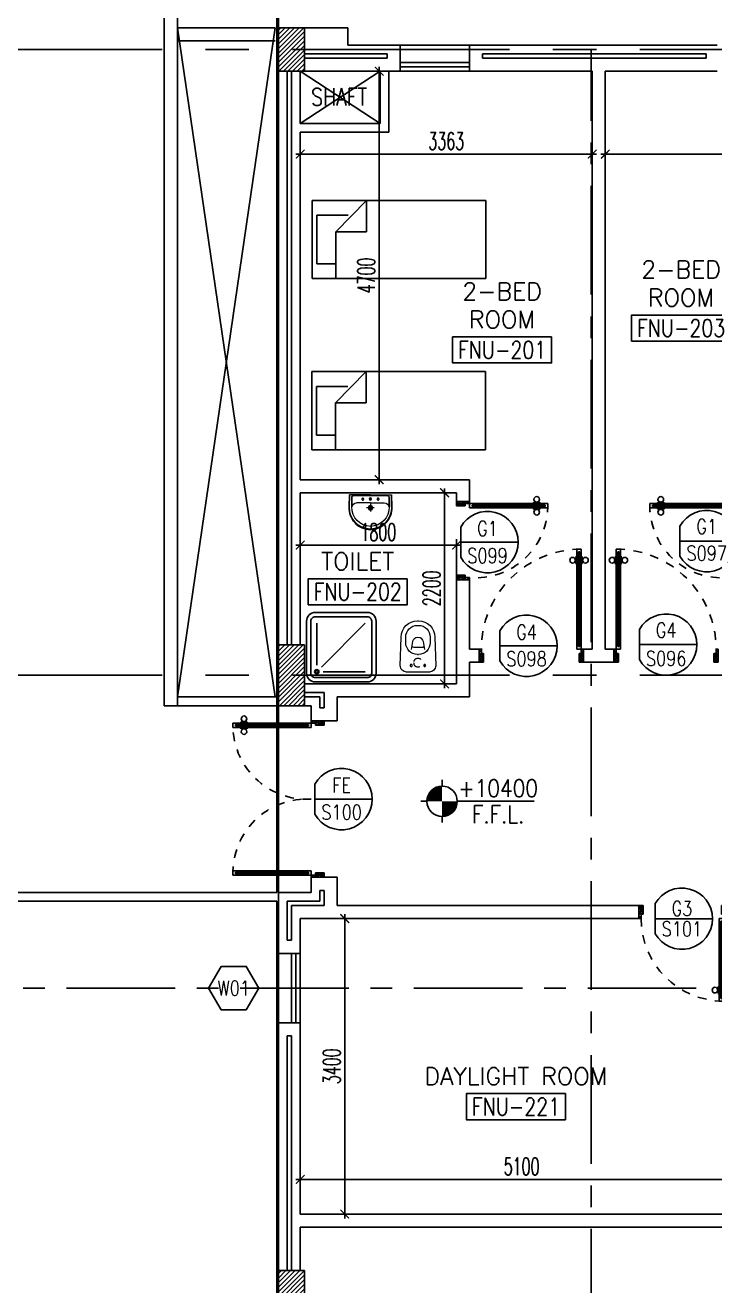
# Model space of a CAD drawing. Extents: x 88808.2 to 88899.2, y 39921.6 to 40001.1.
# Drawn here: x 88857.85 to 88865.79, y 39973.07 to 39987.58 of the extents above; entities that cross this region are included whole.
import ezdxf
from ezdxf.enums import TextEntityAlignment as Align

# ---------------------------------------------------------------- set-up
doc = ezdxf.new("R2010")
doc.units = 0
doc.header["$MEASUREMENT"] = 0
doc.header["$PDMODE"] = 34
for name, pattern in [('CENTER', [2, 1.25, -0.25, 0.25, -0.25]), ('CENTERX2', [4, 2.5, -0.5, 0.5, -0.5]), ('DASHED', [0.75, 0.5, -0.25]), ('HIDDEN', [0.375, 0.25, -0.125]), ('HIDDEN2', [0.1875, 0.125, -0.0625])]:
    doc.linetypes.add(name, pattern=pattern)
doc.layers.get('0').update_dxf_attribs({"linetype": 'CONTINUOUS'})
doc.layers.get('DEFPOINTS').update_dxf_attribs({"linetype": 'CONTINUOUS'})
for name, color, linetype in [('AXES', 11, 'CENTERX2'), ('AXES1', 11, 'CENTER'), ('COL', 2, 'CONTINUOUS'), ('DIM', 4, 'CONTINUOUS'), ('DOOR', 7, 'CONTINUOUS'), ('DOOR-CR', 4, 'CONTINUOUS'), ('DOOR-NO', 3, 'CONTINUOUS'), ('EJ', 9, 'CONTINUOUS'), ('FIX', 3, 'CONTINUOUS'), ('FUR', 4, 'CONTINUOUS'), ('HAT', 8, 'CONTINUOUS'), ('INSUL', 4, 'CONTINUOUS'), ('LEV-PL', 7, 'CONTINUOUS'), ('RM-BOX', 4, 'CONTINUOUS'), ('RM-NAME', 2, 'CONTINUOUS'), ('RM-NO', 2, 'CONTINUOUS'), ('ROOF', 7, 'CONTINUOUS'), ('SHAFT', 4, 'CONTINUOUS'), ('TEXT', 6, 'CONTINUOUS'), ('WALL', 2, 'CONTINUOUS'), ('WIN', 3, 'CONTINUOUS'), ('WIN-BOX', 3, 'CONTINUOUS'), ('WIN-NO', 5, 'CONTINUOUS')]:
    doc.layers.add(name, color=color, linetype=linetype)
doc.styles.add('ROMANS', font='ROMANS.shx', dxfattribs={"width": 0.6})
doc.styles.add('S', font='ROMANS.SHX')
doc.dimstyles.new('STANDARD in', dxfattribs={"dimtxt": 0.2, "dimasz": 0.1, "dimexe": 0.07, "dimexo": 0.07, "dimgap": 0.05, "dimtad": 1, "dimdec": 0, "dimlfac": 1000, "dimzin": 0, "dimdsep": 46, "dimtxsty": 'ROMANS', "dimblk": 'ARCHTICK', "dimcen": 0.05, "dimdle": 0.05, "dimclrd": 4, "dimclre": 4, "dimclrt": 2, "dimadec": 0, "dimazin": 0, "dimtfac": 1, "dimtdec": 0, "dimtmove": 2, "dimatfit": 3, "dimfxl": 0, "dimtolj": 1, "dimtzin": 0, "dimarcsym": 0})

# ---------------------------------------------------------------- blocks, each defined once
blk = doc.blocks.new('_ARCHTICK')
at = {"color": 0, "linetype": 'ByBlock', "const_width": 0.15}
blk.add_lwpolyline([(-0.5, -0.5), (0.5, 0.5)], dxfattribs=at)
blk = doc.blocks.new('*D343')
at = {"layer": 'DEFPOINTS', "color": 0, "linetype": 'Continuous'}
for p in [(88861.02, 39974.286), (88866.12, 39974.298), (88866.12, 39974.286)]:
    blk.add_point(p, dxfattribs=at)
at = {"layer": 'DIM', "color": 4, "linetype": 'Continuous', "lineweight": -2}
for p, q in [((88861.02, 39974.356), (88861.02, 39974.368)), ((88866.12, 39974.356), (88866.12, 39974.368)), ((88860.97, 39974.298), (88866.17, 39974.298))]:
    blk.add_line(p, q, dxfattribs=at)
at = {"layer": 'DIM', "color": 4, "linetype": 'Continuous', "lineweight": -2, "xscale": 0.1, "yscale": 0.1, "zscale": 0.1, "rotation": 180}
blk.add_blockref('_ARCHTICK', (88861.02, 39974.298), dxfattribs=at)
at = {"layer": 'DIM', "color": 4, "linetype": 'Continuous', "lineweight": -2, "xscale": 0.1, "yscale": 0.1, "zscale": 0.1}
blk.add_blockref('_ARCHTICK', (88866.12, 39974.298), dxfattribs=at)
at = {"layer": 'DIM', "color": 2, "linetype": 'Continuous', "insert": (88863.57, 39974.448), "char_height": 0.2, "attachment_point": 5, "style": 'ROMANS'}
blk.add_mtext('\\A1;5100', dxfattribs=at)
blk = doc.blocks.new('*D342')
at = {"layer": 'DEFPOINTS', "color": 0, "linetype": 'Continuous'}
for p in [(88861.533, 39977.3), (88861.586, 39977.3), (88861.586, 39973.9)]:
    blk.add_point(p, dxfattribs=at)
at = {"layer": 'DIM', "color": 4, "linetype": 'Continuous', "lineweight": -2}
for p, q in [((88861.516, 39977.3), (88861.463, 39977.3)), ((88861.533, 39973.85), (88861.533, 39977.35)), ((88861.516, 39973.9), (88861.463, 39973.9))]:
    blk.add_line(p, q, dxfattribs=at)
at = {"layer": 'DIM', "color": 4, "linetype": 'Continuous', "lineweight": -2, "xscale": 0.1, "yscale": 0.1, "zscale": 0.1}
for p, rotation in [((88861.533, 39977.3), 90), ((88861.533, 39973.9), 270)]:
    blk.add_blockref('_ARCHTICK', p, dxfattribs=dict(at, rotation=rotation))
at = {"layer": 'DIM', "color": 2, "linetype": 'Continuous', "insert": (88861.383, 39975.6), "char_height": 0.2, "attachment_point": 5, "rotation": 90, "style": 'ROMANS'}
blk.add_mtext('\\A1;3400', dxfattribs=at)
blk = doc.blocks.new('*D280')
at = {"layer": 'DEFPOINTS', "color": 0, "linetype": 'Continuous'}
for p in [(88864.533, 39986.609), (88868.07, 39986.609), (88868.07, 39986.096)]:
    blk.add_point(p, dxfattribs=at)
at = {"layer": 'DIM', "color": 4, "linetype": 'Continuous', "lineweight": -2}
for p, q in [((88864.533, 39986.539), (88864.533, 39986.026)), ((88868.07, 39986.539), (88868.07, 39986.026)), ((88864.483, 39986.096), (88868.12, 39986.096))]:
    blk.add_line(p, q, dxfattribs=at)
at = {"layer": 'DIM', "color": 4, "linetype": 'Continuous', "lineweight": -2, "xscale": 0.1, "yscale": 0.1, "zscale": 0.1, "rotation": 180}
blk.add_blockref('_ARCHTICK', (88864.533, 39986.096), dxfattribs=at)
at = {"layer": 'DIM', "color": 4, "linetype": 'Continuous', "lineweight": -2, "xscale": 0.1, "yscale": 0.1, "zscale": 0.1}
blk.add_blockref('_ARCHTICK', (88868.07, 39986.096), dxfattribs=at)
at = {"layer": 'DIM', "color": 2, "linetype": 'Continuous', "insert": (88866.302, 39986.246), "char_height": 0.2, "attachment_point": 5, "style": 'ROMANS'}
blk.add_mtext('\\A1;3538', dxfattribs=at)
blk = doc.blocks.new('*D279')
at = {"layer": 'DEFPOINTS', "color": 0, "linetype": 'Continuous'}
for p in [(88861.02, 39986.079), (88864.383, 39986.096), (88864.383, 39986.079)]:
    blk.add_point(p, dxfattribs=at)
at = {"layer": 'DIM', "color": 4, "linetype": 'Continuous', "lineweight": -2}
for p, q in [((88860.97, 39986.096), (88864.433, 39986.096)), ((88861.02, 39986.149), (88861.02, 39986.166)), ((88864.383, 39986.149), (88864.383, 39986.166))]:
    blk.add_line(p, q, dxfattribs=at)
at = {"layer": 'DIM', "color": 4, "linetype": 'Continuous', "lineweight": -2, "xscale": 0.1, "yscale": 0.1, "zscale": 0.1, "rotation": 180}
blk.add_blockref('_ARCHTICK', (88861.02, 39986.096), dxfattribs=at)
at = {"layer": 'DIM', "color": 4, "linetype": 'Continuous', "lineweight": -2, "xscale": 0.1, "yscale": 0.1, "zscale": 0.1}
blk.add_blockref('_ARCHTICK', (88864.383, 39986.096), dxfattribs=at)
at = {"layer": 'DIM', "color": 2, "linetype": 'Continuous', "insert": (88862.702, 39986.246), "char_height": 0.2, "attachment_point": 5, "style": 'ROMANS'}
blk.add_mtext('\\A1;3363', dxfattribs=at)
blk = doc.blocks.new('*D278')
at = {"layer": 'DEFPOINTS', "color": 0, "linetype": 'Continuous'}
for p in [(88861.02, 39981.597), (88861.02, 39981.325), (88862.82, 39981.011)]:
    blk.add_point(p, dxfattribs=at)
at = {"layer": 'DIM', "color": 4, "linetype": 'Continuous', "lineweight": -2}
for p, q in [((88862.87, 39981.597), (88860.97, 39981.597)), ((88861.02, 39981.395), (88861.02, 39981.667)), ((88862.82, 39981.081), (88862.82, 39981.667))]:
    blk.add_line(p, q, dxfattribs=at)
at = {"layer": 'DIM', "color": 4, "linetype": 'Continuous', "lineweight": -2, "xscale": 0.1, "yscale": 0.1, "zscale": 0.1, "rotation": 180}
blk.add_blockref('_ARCHTICK', (88861.02, 39981.597), dxfattribs=at)
at = {"layer": 'DIM', "color": 4, "linetype": 'Continuous', "lineweight": -2, "xscale": 0.1, "yscale": 0.1, "zscale": 0.1}
blk.add_blockref('_ARCHTICK', (88862.82, 39981.597), dxfattribs=at)
at = {"layer": 'DIM', "color": 2, "linetype": 'Continuous', "insert": (88861.92, 39981.747), "char_height": 0.2, "attachment_point": 5, "style": 'ROMANS'}
blk.add_mtext('\\A1;1800', dxfattribs=at)
blk = doc.blocks.new('*D379')
at = {"layer": 'DEFPOINTS', "color": 0, "linetype": 'Continuous'}
for p in [(88862.286, 39982.2), (88862.273, 39980), (88862.683, 39980)]:
    blk.add_point(p, dxfattribs=at)
at = {"layer": 'DIM', "color": 4, "linetype": 'Continuous', "lineweight": -2}
for p, q in [((88862.356, 39982.2), (88862.753, 39982.2)), ((88862.683, 39982.25), (88862.683, 39979.95)), ((88862.343, 39980), (88862.753, 39980))]:
    blk.add_line(p, q, dxfattribs=at)
at = {"layer": 'DIM', "color": 4, "linetype": 'Continuous', "lineweight": -2, "xscale": 0.1, "yscale": 0.1, "zscale": 0.1}
for p, rotation in [((88862.683, 39982.2), 90), ((88862.683, 39980), 270)]:
    blk.add_blockref('_ARCHTICK', p, dxfattribs=dict(at, rotation=rotation))
at = {"layer": 'DIM', "color": 2, "linetype": 'Continuous', "insert": (88862.533, 39981.1), "char_height": 0.2, "attachment_point": 5, "rotation": 90, "style": 'ROMANS'}
blk.add_mtext('\\A1;2200', dxfattribs=at)
blk = doc.blocks.new('*D277')
at = {"layer": 'DEFPOINTS', "color": 0, "linetype": 'Continuous'}
for p in [(88862.105, 39987.05), (88861.93, 39982.35), (88862.105, 39982.35)]:
    blk.add_point(p, dxfattribs=at)
at = {"layer": 'DIM', "color": 4, "linetype": 'Continuous', "lineweight": -2}
for p, q in [((88861.93, 39987.1), (88861.93, 39982.3)), ((88862.035, 39987.05), (88861.86, 39987.05)), ((88862.035, 39982.35), (88861.86, 39982.35))]:
    blk.add_line(p, q, dxfattribs=at)
at = {"layer": 'DIM', "color": 4, "linetype": 'Continuous', "lineweight": -2, "xscale": 0.1, "yscale": 0.1, "zscale": 0.1}
for p, rotation in [((88861.93, 39987.05), 90), ((88861.93, 39982.35), 270)]:
    blk.add_blockref('_ARCHTICK', p, dxfattribs=dict(at, rotation=rotation))
at = {"layer": 'DIM', "color": 2, "linetype": 'Continuous', "insert": (88861.78, 39984.7), "char_height": 0.2, "attachment_point": 5, "rotation": 90, "style": 'ROMANS'}
blk.add_mtext('\\A1;4700', dxfattribs=at)
blk = doc.blocks.new('D1000')
at = {"layer": 'DOOR', "color": 7, "linetype": 'ByBlock'}
for p, q in [((0, 0), (-150, 0)), ((-150, 0), (-150, -25)), ((-150, 0), (0, 0)), ((0, -50), (-114, 0)), ((0, -50), (-40, 0)), ((0, -50), (0, 0)), ((-1050, -25), (-1100, -25)), ((-1100, -75), (-1100, -25)), ((-1100, -25), (-1100, -75)), ((-1050, -75), (-1100, -75)), ((-1050, -42), (-1070, -42)), ((-1070, -42), (-1070, -58)), ((-1050, -58), (-1070, -58)), ((-1050, -25), (-1050, -42)), ((-1050, -58), (-1050, -75)), ((-928, -18), (-1018, -18)), ((-1018, -25), (-1018, -18)), ((-1018, -75), (-1018, -82)), ((-928, -82), (-1018, -82)), ((-1005, -9), (-940, -9)), ((-1005, -18), (-1005, -9)), ((-1005, -18), (-940, -18)), ((-1005, -82), (-940, -82)), ((-1005, -82), (-1005, -91)), ((-1005, -91), (-940, -91)), ((-940, -18), (-940, -9)), ((-940, -82), (-940, -91)), ((-928, -25), (-928, -18)), ((-928, -75), (-928, -82)), ((-200, -42), (-200, -25)), ((-200, -25), (-150, -25)), ((-180, -42), (-200, -42)), ((-200, -75), (-200, -58)), ((-200, -58), (-180, -58)), ((-150, -75), (-200, -75)), ((-180, -58), (-180, -42)), ((-150, -75), (-150, -25)), ((-150, -25), (-100, -25)), ((-100, -25), (-100, -50)), ((0, -50), (-100, -37)), ((-100, -50), (0, -50)), ((-150, -975), (-100, -975)), ((-150, -1000), (-150, -975)), ((-150, -1000), (0, -1000)), ((0, -1000), (-150, -1000)), ((0, -950), (-114, -1000)), ((-100, -975), (-100, -950)), ((0, -950), (-100, -963)), ((-100, -950), (0, -950)), ((0, -950), (-40, -1000)), ((0, -950), (0, -1000))]:
    blk.add_line(p, q, dxfattribs=at)
at = {"layer": 'DOOR', "linetype": 'ByBlock'}
for p, q in [((-200, -25), (-1050, -25)), ((-200, -42), (-1050, -42)), ((-200, -58), (-1050, -58)), ((-1050, -75), (-200, -75))]:
    blk.add_line(p, q, dxfattribs=at)
at = {"layer": 'DOOR', "color": 7, "linetype": 'ByBlock'}
for centre in [(-973, 23), (-973, -124)]:
    blk.add_circle(centre, 32.4, dxfattribs=at)
for centre, radius, start, end in [((0, -50), 134, 158.1598, 169.28), ((0, -50), 74.4, 137.7764, 180), ((0, -50), 54.4, 113.2074, 180), ((0, -50), 154, 161.1053, 166.2858), ((0, -50), 114, 154.0838, 167.3774), ((0, -50), 94.4, 148.0182, 180), ((0, -50), 34.4, 90, 180), ((0, -50), 14.4, 90, 180), ((0, -950), 154, 193.7142, 198.8947), ((0, -950), 134, 190.72, 201.8402), ((0, -950), 94.4, 180, 211.9818), ((0, -950), 74.4, 180, 222.2236), ((0, -950), 54.4, 180, 246.7926), ((0, -950), 34.4, 180, 270), ((0, -950), 14.4, 180, 270)]:
    blk.add_arc(centre, radius, start, end, dxfattribs=at)
at = {"layer": 'DOOR', "linetype": 'HIDDEN', "ltscale": 0.5}
blk.add_arc((-149, -24), 951, 180.0434, 269.9667, dxfattribs=at)
blk = doc.blocks.new('DOOR90')
at = {"layer": 'DOOR', "linetype": 'ByBlock'}
for p, q in [((0, 0), (-150, 0)), ((-200, -25), (-1000, -25)), ((-200, -42), (-1000, -42)), ((-200, -58), (-1000, -58)), ((-1000, -75), (-200, -75))]:
    blk.add_line(p, q, dxfattribs=at)
at = {"layer": 'DOOR', "color": 0, "linetype": 'ByBlock'}
for p, q in [((-150, 0), (-150, -25)), ((-150, 0), (0, 0)), ((0, -50), (0, 0)), ((-1050, -25), (-1050, -75)), ((-1050, -75), (-1050, -25)), ((-1000, -25), (-1050, -25)), ((-1000, -75), (-1050, -75)), ((-1020, -42), (-1020, -58)), ((-1000, -42), (-1020, -42)), ((-1000, -58), (-1020, -58)), ((-1000, -25), (-1000, -42)), ((-1000, -58), (-1000, -75)), ((-968, -25), (-968, -18)), ((-878, -18), (-968, -18)), ((-968, -75), (-968, -82)), ((-878, -82), (-968, -82)), ((-955, -18), (-955, -9)), ((-955, -9), (-890, -9)), ((-955, -18), (-890, -18)), ((-955, -82), (-955, -91)), ((-955, -82), (-890, -82)), ((-955, -91), (-890, -91)), ((-890, -18), (-890, -9)), ((-890, -82), (-890, -91)), ((-878, -25), (-878, -18)), ((-878, -75), (-878, -82)), ((-200, -42), (-200, -25)), ((-200, -25), (-150, -25)), ((-180, -42), (-200, -42)), ((-200, -75), (-200, -58)), ((-200, -58), (-180, -58)), ((-150, -75), (-200, -75)), ((-180, -58), (-180, -42)), ((-150, -75), (-150, -25)), ((-150, -25), (-100, -25)), ((-100, -25), (-100, -50)), ((-100, -50), (0, -50)), ((-100, -850), (0, -850)), ((-100, -875), (-100, -850)), ((0, -850), (0, -900)), ((-150, -900), (-150, -875)), ((-150, -875), (-100, -875)), ((0, -900), (-150, -900)), ((-150, -900), (0, -900))]:
    blk.add_line(p, q, dxfattribs=at)
at = {"layer": 'DOOR', "color": 9, "linetype": 'ByBlock'}
for p, q in [((0, -50), (-114, 0)), ((0, -50), (-40, 0)), ((0, -50), (-100, -37)), ((0, -850), (-114, -900)), ((0, -850), (-100, -863)), ((0, -850), (-40, -900))]:
    blk.add_line(p, q, dxfattribs=at)
at = {"layer": 'DOOR', "color": 0, "linetype": 'ByBlock'}
for centre in [(-923, 24), (-923, -124)]:
    blk.add_circle(centre, 32.4, dxfattribs=at)
at = {"layer": 'DOOR', "color": 9, "linetype": 'ByBlock'}
for centre, radius, start, end in [((0, -50), 74.4, 137.7764, 180), ((0, -50), 54.4, 113.2074, 180), ((0, -50), 154, 161.1053, 166.2858), ((0, -50), 134, 158.1598, 169.28), ((0, -50), 114, 154.0838, 167.3774), ((0, -50), 94.4, 148.0182, 180), ((0, -50), 34.4, 90, 180), ((0, -50), 14.4, 90, 180), ((0, -850), 94.4, 180, 211.9818), ((0, -850), 74.4, 180, 222.2236), ((0, -850), 54.4, 180, 246.7926), ((0, -850), 34.4, 180, 270), ((0, -850), 14.4, 180, 270), ((0, -850), 154, 193.7142, 198.8947), ((0, -850), 134, 190.72, 201.8402)]:
    blk.add_arc(centre, radius, start, end, dxfattribs=at)
at = {"layer": 'DOOR', "linetype": 'HIDDEN', "ltscale": 0.5}
blk.add_arc((-222, -50), 828, 178.2701, 275.003, dxfattribs=at)
blk = doc.blocks.new('DOOR100')
at = {"layer": 'DOOR', "color": 0, "linetype": 'ByBlock'}
for p, q in [((-92, 1206), (-92, 1141)), ((-83, 1206), (-92, 1206)), ((-83, 1129), (-83, 1219)), ((-76, 1219), (-83, 1219)), ((-83, 1206), (-83, 1141)), ((-76, 1251), (-76, 1301)), ((-76, 1301), (-26, 1301)), ((-26, 1301), (-76, 1301)), ((-59, 1251), (-76, 1251)), ((-59, 1251), (-59, 1271)), ((-43, 1271), (-59, 1271)), ((-43, 1251), (-43, 1271)), ((-26, 1251), (-43, 1251)), ((-26, 1251), (-26, 1301)), ((-26, 1219), (-19, 1219)), ((-19, 1129), (-19, 1219)), ((-19, 1206), (-19, 1141)), ((-19, 1206), (-10, 1206)), ((-10, 1206), (-10, 1141)), ((-83, 1141), (-92, 1141)), ((-76, 1129), (-83, 1129)), ((-26, 1129), (-19, 1129)), ((-19, 1141), (-10, 1141)), ((-1201, 0), (-1201, 150)), ((-1201, 150), (-1176, 150)), ((-1201, 150), (-1201, 0)), ((-1176, 150), (-1176, 100)), ((-76, 200), (-59, 200)), ((-76, 150), (-76, 200)), ((-76, 150), (-26, 150)), ((-59, 200), (-59, 180)), ((-59, 180), (-43, 180)), ((-43, 200), (-26, 200)), ((-43, 180), (-43, 200)), ((-26, 200), (-26, 150)), ((-1, 150), (-26, 150)), ((-26, 150), (-26, 100)), ((-1, 150), (-1, 0)), ((-1151, 0), (-1201, 0)), ((-1176, 100), (-1151, 100)), ((-1151, 100), (-1151, 0)), ((-51, 100), (-51, 0)), ((-26, 100), (-51, 100)), ((-51, 0), (-1, 0))]:
    blk.add_line(p, q, dxfattribs=at)
at = {"layer": 'DOOR', "linetype": 'ByBlock'}
for p, q in [((-76, 1251), (-76, 200)), ((-59, 200), (-59, 1251)), ((-43, 200), (-43, 1251)), ((-26, 200), (-26, 1251))]:
    blk.add_line(p, q, dxfattribs=at)
at = {"layer": 'DOOR', "color": 9, "linetype": 'ByBlock'}
for p, q in [((-1151, 0), (-1201, 114)), ((-1151, 0), (-1201, 40)), ((-1151, 0), (-1164, 100)), ((-51, 0), (-1, 114)), ((-51, 0), (-38, 100)), ((-51, 0), (-1, 40))]:
    blk.add_line(p, q, dxfattribs=at)
at = {"layer": 'DOOR', "color": 0, "linetype": 'ByBlock'}
for centre in [(-125, 1174), (22, 1174)]:
    blk.add_circle(centre, 32.4, dxfattribs=at)
at = {"layer": 'DOOR', "linetype": 'HIDDEN', "ltscale": 0.5}
blk.add_arc((-27, 152), 1149, 89.961, 180.0931, dxfattribs=at)
at = {"layer": 'DOOR', "color": 9, "linetype": 'ByBlock'}
for centre, radius, start, end in [((-1151, 0), 154, 103.7142, 108.8947), ((-51, 0), 154, 71.1053, 76.2858), ((-1151, 0), 134, 100.72, 111.8402), ((-1151, 0), 94.4, 90, 121.9818), ((-1151, 0), 74.4, 90, 132.2236), ((-1151, 0), 54.4, 90, 156.7926), ((-1151, 0), 34.4, 90, 180), ((-1151, 0), 14.4, 90, 180), ((-51, 0), 94.4, 58.0182, 90), ((-51, 0), 74.4, 47.7764, 90), ((-51, 0), 54.4, 23.2074, 90), ((-51, 0), 34.4, 0, 90), ((-51, 0), 14.4, 0, 90), ((-51, 0), 134, 68.1598, 79.28), ((-51, 0), 114, 64.0838, 77.3774)]:
    blk.add_arc(centre, radius, start, end, dxfattribs=at)
blk = doc.blocks.new('A$C272A55A0')
at = {"layer": 'DOOR', "color": 0, "linetype": 'ByBlock'}
for p, q in [((0, 900), (0, 1050)), ((50, 1050), (0, 1050)), ((50, 950), (50, 1050)), ((1750, 950), (1750, 1050)), ((1750, 1050), (1800, 1050)), ((1800, 1050), (1800, 900)), ((0, 900), (25, 900)), ((25, 950), (50, 950)), ((25, 900), (25, 950)), ((75, 900), (25, 900)), ((25, 850), (25, 900)), ((58, 870), (42, 870)), ((42, 870), (42, 850)), ((58, 850), (58, 870)), ((75, 900), (75, 850)), ((1725, 900), (1775, 900)), ((1725, 900), (1725, 850)), ((1742, 870), (1758, 870)), ((1742, 850), (1742, 870)), ((1775, 950), (1750, 950)), ((1758, 870), (1758, 850)), ((1775, 900), (1775, 950)), ((1800, 900), (1775, 900)), ((1775, 850), (1775, 900)), ((42, 850), (25, 850)), ((75, 850), (58, 850)), ((1725, 850), (1742, 850)), ((1758, 850), (1775, 850)), ((1718, 160), (1709, 160)), ((1709, 95), (1709, 160)), ((1725, 173), (1718, 173)), ((1718, 173), (1718, 83)), ((1718, 95), (1718, 160)), ((1775, 173), (1782, 173)), ((1782, 173), (1782, 83)), ((1782, 160), (1791, 160)), ((1782, 95), (1782, 160)), ((1791, 95), (1791, 160)), ((25, 50), (42, 50)), ((25, 50), (25, 0)), ((25, 0), (75, 0)), ((75, 0), (25, 0)), ((42, 50), (42, 30)), ((42, 30), (58, 30)), ((58, 50), (75, 50)), ((58, 50), (58, 30)), ((75, 50), (75, 0)), ((1718, 95), (1709, 95)), ((1725, 83), (1718, 83)), ((1742, 50), (1725, 50)), ((1725, 50), (1725, 0)), ((1775, 0), (1725, 0)), ((1725, 0), (1775, 0)), ((1742, 50), (1742, 30)), ((1758, 30), (1742, 30)), ((1775, 50), (1758, 50)), ((1758, 50), (1758, 30)), ((1775, 83), (1782, 83)), ((1775, 50), (1775, 0)), ((1782, 95), (1791, 95))]:
    blk.add_line(p, q, dxfattribs=at)
at = {"layer": 'DOOR', "color": 9, "linetype": 'ByBlock'}
for p, q in [((50, 1050), (0, 1010)), ((50, 1050), (0, 937)), ((50, 1050), (37, 950)), ((1750, 1050), (1800, 1010)), ((1750, 1050), (1800, 937)), ((1750, 1050), (1763, 950))]:
    blk.add_line(p, q, dxfattribs=at)
at = {"layer": 'DOOR', "linetype": 'ByBlock'}
for p, q in [((25, 850), (25, 50)), ((42, 850), (42, 50)), ((58, 850), (58, 50)), ((75, 50), (75, 850)), ((1725, 50), (1725, 850)), ((1742, 850), (1742, 50)), ((1758, 850), (1758, 50)), ((1775, 850), (1775, 50))]:
    blk.add_line(p, q, dxfattribs=at)
at = {"layer": 'DOOR', "color": 0, "linetype": 'ByBlock'}
for centre in [(1676, 128), (1824, 128)]:
    blk.add_circle(centre, 32.4, dxfattribs=at)
at = {"layer": 'DOOR', "color": 9, "linetype": 'ByBlock'}
for centre, radius, start, end in [((50, 1050), 54.4, 203.2074, 270), ((50, 1050), 34.4, 180, 270), ((50, 1050), 14.4, 180, 270), ((1750, 1050), 14.4, 270, 0), ((1750, 1050), 34.4, 270, 0), ((1750, 1050), 54.4, 270, 336.7926), ((50, 1050), 74.4, 227.7764, 270), ((50, 1050), 94.4, 238.0182, 270), ((50, 1050), 114, 244.0838, 257.3774), ((50, 1050), 134, 248.1598, 259.28), ((50, 1050), 154, 251.1053, 256.2858), ((1750, 1050), 74.4, 270, 312.2236), ((1750, 1050), 94.4, 270, 301.9818), ((1750, 1050), 114, 282.6226, 295.9162), ((1750, 1050), 134, 280.72, 291.8402), ((1750, 1050), 154, 283.7142, 288.8947)]:
    blk.add_arc(centre, radius, start, end, dxfattribs=at)
at = {"layer": 'DOOR', "linetype": 'HIDDEN', "ltscale": 0.5}
for centre, start, end in [((50, 851), 268.3174, 3.2965), ((1750, 851), 176.7035, 271.6826)]:
    blk.add_arc(centre, 851, start, end, dxfattribs=at)
at = {"layer": 'WALL', "linetype": 'ByBlock'}
blk.add_line((1800, 900), (1800, 1050), dxfattribs=at)
blk = doc.blocks.new('C-300')
at = {"layer": 'HAT', "linetype": 'ByBlock', "ltscale": 0.3}
h = blk.add_hatch(dxfattribs=at)
h.set_pattern_fill('ANSI31', color=8, scale=300, style=0)
h.set_pattern_definition([(45, (-258496.182, -82361.005), (-26.5165043, 26.5165043), [])])
h.paths.add_polyline_path([(300, 500), (0, 500), (0, 250), (300, 250)])
h.paths.add_polyline_path([(300, 250), (0, 250), (0, 0), (300, 0)])
at = {"layer": 'COL'}
blk.add_lwpolyline([(0, 500), (300, 500), (300, 0), (0, 0)], close=True, dxfattribs=at)
blk = doc.blocks.new('C11')
at = {"layer": 'HAT'}
h = blk.add_hatch(dxfattribs=at)
h.set_pattern_fill('ANSI31', color=256, scale=300, style=0)
h.set_pattern_definition([(45, (-248556.182, -75061.005), (-26.5165043, 26.5165043), [])])
h.paths.add_polyline_path([(300, 700), (0, 700), (0, 350), (300, 350)])
h.paths.add_polyline_path([(300, 350), (0, 350), (0, 0), (300, 0)])
at = {"layer": 'COL'}
blk.add_lwpolyline([(300, 700), (300, 0), (0, 0), (0, 700)], close=True, dxfattribs=at)
blk = doc.blocks.new('RM1')
at = {"layer": 'RM-BOX'}
blk.add_lwpolyline([(570, -200), (-570, -200), (-570, -500), (570, -500)], close=True, dxfattribs=at)
at = {"layer": 'RM-NAME', "style": 'ROMANS'}
for tag, p in [('ROOMNAME1', (0, 324)), ('ROOMNAME2', (0, 0))]:
    blk.add_attdef(tag, text='', height=200, dxfattribs=at).set_placement(p, align=Align.MIDDLE)
at = {"layer": 'RM-NO', "style": 'ROMANS', "width": 0.8}
blk.add_attdef('ROOMNO', text='', height=200, dxfattribs=at).set_placement((0, -350), align=Align.MIDDLE)
blk = doc.blocks.new('AH20A')
at = {"layer": 'FUR'}
for p, q in [((0, 0.5), (0, -0.5)), ((1, 0.5), (0, 0.5)), ((0.1358, 0.5), (0.1358, -0.0987)), ((1, -0.5), (1, 0.5)), ((0.1358, 0.3112), (0.0277, 0.3112)), ((0.0277, 0.3112), (0.0277, -0.3087)), ((0.1358, -0.0987), (0.3125, -0.5)), ((0.1358, -0.0987), (0.3125, -0.0987)), ((0.3125, -0.5), (0.3125, -0.0987)), ((0.0277, -0.3087), (0.2076, -0.3087)), ((0, -0.5), (1, -0.5))]:
    blk.add_line(p, q, dxfattribs=at)
blk = doc.blocks.new('DD1')
at = {"layer": 'DOOR-CR'}
blk.add_line((-308, 0), (353, 0), dxfattribs=at)
blk.add_lwpolyline([(-308, -173, 3.820224), (-308, 173)], format="xyb", close=True, dxfattribs=at)
at = {"layer": 'DOOR-NO', "style": 'ROMANS', "width": 0.8}
for tag, p in [('G', (0, 142)), ('000', (0, -141))]:
    blk.add_attdef(tag, text='', height=204, dxfattribs=at).set_placement(p, align=Align.MIDDLE)
blk = doc.blocks.new('LAV1')
at = {"layer": 'FIX', "linetype": 'ByBlock', "ltscale": 0.3}
for p, q in [((-280, 210), (-275, 50)), ((-245, 210), (-245, 85)), ((245, 210), (245, 85)), ((280, 210), (275, 50)), ((0, 60), (-220, 60)), ((0, 60), (220, 60))]:
    blk.add_line(p, q, dxfattribs=at)
at = {"layer": 'FIX', "linetype": 'Continuous', "lineweight": 20}
for p, q in [((-275, 210), (-275, 50)), ((275, 210), (275, 50)), ((0, 50), (-275, 50)), ((0, 50), (-252, 50)), ((0, 155), (-181, 155)), ((0, 155), (181, 155)), ((0, 50), (275, 50)), ((0, 50), (252, 50))]:
    blk.add_line(p, q, dxfattribs=at)
at = {"layer": 'FIX', "linetype": 'DASHED', "lineweight": 20, "ltscale": 0.05}
for p, q in [((50, 220), (-50, 220)), ((0, 170), (0, 270)), ((0, 170), (0, 270))]:
    blk.add_line(p, q, dxfattribs=at)
at = {"layer": 'FIX', "lineweight": 20}
for p, q in [((16, 107), (-15, 107)), ((0, 92), (0, 123))]:
    blk.add_line(p, q, dxfattribs=at)
for centre, radius in [((0, 220), 29.5), ((0, 220), 22.5), ((0, 107), 15.5)]:
    blk.add_circle(centre, radius, dxfattribs=at)
at = {"layer": 'FIX', "linetype": 'HIDDEN', "lineweight": 20, "ltscale": 0.05}
for centre in [(-100, 107), (100, 107)]:
    blk.add_circle(centre, 12.4, dxfattribs=at)
at = {"layer": 'FIX', "linetype": 'ByBlock', "ltscale": 0.3}
for centre, radius, start, end in [((7, 220), 287, 91.3776, 182.0064), ((-7, 220), 287, 357.9936, 88.6224), ((-220, 85), 24.9, 179.7021, 269.9486), ((220, 85), 24.9, 270.0514, 0.2979)]:
    blk.add_arc(centre, radius, start, end, dxfattribs=at)
at = {"layer": 'FIX', "linetype": 'Continuous', "lineweight": 20}
for centre, radius, start, end in [((8, 217), 283, 91.6988, 181.351), ((-8, 217), 283, 358.649, 88.3012), ((8, 212), 253, 91.7328, 180.4884), ((-8, 212), 253, 359.5116, 88.2672), ((-179, 222), 66.9, 190.2006, 268.0786), ((179, 222), 66.9, 271.9214, 349.7994)]:
    blk.add_arc(centre, radius, start, end, dxfattribs=at)
blk = doc.blocks.new('LEV1')
at = {"layer": 'LEV-PL'}
for p, q in [((0, 245), (0, 175)), ((-175, 0), (-245, 0)), ((175, 0), (1061, 0)), ((0, -175), (0, -245))]:
    blk.add_line(p, q, dxfattribs=at)
at = {"layer": 'LEV-PL', "const_width": 175}
for points in [[(-88, 0, -0.414214), (0, 88, -1)], [(88, 0, -0.414214), (0, -88, -1)]]:
    blk.add_lwpolyline(points, format="xyb", dxfattribs=at)
at = {"layer": 'LEV-PL'}
blk.add_circle((0, 0), 175, dxfattribs=at)
at = {"layer": 'LEV-PL', "color": 4, "style": 'S', "width": 0.85}
for tag, p in [('+0000', (646, 50)), ('F.F.L.', (646, -250))]:
    blk.add_attdef(tag, text='', height=200, dxfattribs=at).set_placement(p, align=Align.CENTER)
blk = doc.blocks.new('WC1')
at = {"layer": 'FIX', "lineweight": 20}
for p, q in [((-210, 204), (-538, 194)), ((-727, 5), (-727, -5)), ((-674, 5), (-674, -5)), ((-534, 24), (-540, 0)), ((-540, 0), (-534, -24)), ((-475, 141), (-538, 141)), ((-395, 76), (-490, 60)), ((-339, 5), (-339, -5)), ((-538, -141), (-475, -141)), ((-490, -60), (-395, -76)), ((-538, -194), (-210, -204))]:
    blk.add_line(p, q, dxfattribs=at)
at = {"layer": 'FIX', "linetype": 'Continuous', "lineweight": 20}
blk.add_line((-420, -47), (-420, 45), dxfattribs=at)
at = {"layer": 'FIX', "lineweight": 20}
blk.add_lwpolyline([(-213, -204), (-210, -204, 0.414214), (-137, -131), (-137, 0), (-137, 131, 0.414214), (-210, 204)], format="xyb", dxfattribs=at)
at = {"layer": 'FIX', "linetype": 'HIDDEN2', "lineweight": 20, "ltscale": 0.3}
blk.add_circle((-245, 0), 49.8, dxfattribs=at)
at = {"layer": 'FIX', "linetype": 'HIDDEN', "lineweight": 20, "ltscale": 0.05}
for centre in [(-213, 78), (-213, -77)]:
    blk.add_circle(centre, 11.6, dxfattribs=at)
at = {"layer": 'FIX', "lineweight": 20}
for centre, radius, start, end in [((-538, 5), 189, 90, 180), ((-538, 5), 136, 90, 180), ((-473, -7), 68.2, 128.9242, 152.8468), ((-464, -18), 82, 108.496, 128.9242), ((-475, 5), 136, 360, 90), ((-538, -5), 189, 180, 270), ((-538, -5), 136, 180, 270), ((-473, 7), 68.2, 207.1532, 231.0758), ((-464, 18), 82, 231.0758, 251.504), ((-475, -5), 136, 270, 0)]:
    blk.add_arc(centre, radius, start, end, dxfattribs=at)
at = {"layer": 'FIX', "linetype": 'Continuous', "lineweight": 20}
for centre, start, end in [((-443, 46), 357.6662, 91.6121), ((-442, -46), 268.3879, 2.3338)]:
    blk.add_arc(centre, 22.3, start, end, dxfattribs=at)
blk = doc.blocks.new('SHR1')
at = {"layer": 'FIX'}
for p, q in [((-196, 196), (-700, 700)), ((-143, 218), (-143, 700)), ((-218, 143), (-700, 143))]:
    blk.add_line(p, q, dxfattribs=at)
for points in [[(-825, 125), (-825, 725, -0.414214), (-725, 825), (-125, 825, -0.414214), (-25, 725), (-25, 125, -0.414214), (-125, 25), (-725, 25, -0.414214)], [(-775, 125), (-775, 725, -0.414214), (-725, 775), (-125, 775, -0.414214), (-75, 725), (-75, 125, -0.414214), (-125, 75), (-725, 75, -0.414214)]]:
    blk.add_lwpolyline(points, format="xyb", close=True, dxfattribs=at)
for radius in [25, 15]:
    blk.add_circle((-143, 143), radius, dxfattribs=at)
blk = doc.blocks.new('WW1')
at = {"layer": 'WIN-BOX'}
blk.add_lwpolyline([(144, -250), (289, 0), (144, 250), (-144, 250), (-289, 0), (-144, -250)], close=True, dxfattribs=at)
at = {"layer": 'WIN-NO', "style": 'ROMANS', "width": 0.8}
blk.add_attdef('W00', text='', height=170, dxfattribs=at).set_placement((0, 0), align=Align.MIDDLE)

msp = doc.modelspace()

# ---------------------------------------------------------------- linework, layer by layer
at = {"layer": 'AXES'}
for p, q in [((88860.7503, 39921.6153), (88860.7503, 40000.0779)), ((88860.7703, 39921.6132), (88860.7703, 40000.0759)), ((88808.9303, 39987.2996), (88876.9958, 39987.2996)), ((88808.9303, 39980.0996), (88876.9703, 39980.0996))]:
    msp.add_line(p, q, dxfattribs=at)
at = {"layer": 'AXES1'}
for p, q in [((88864.3703, 39928.4796), (88864.3703, 39987.2996)), ((88822.3303, 39976.4996), (88876.9703, 39976.4996))]:
    msp.add_line(p, q, dxfattribs=at)
at = {"layer": 'EJ'}
for p, q in [((88860.7503, 39977.5996), (88860.7503, 39979.7496)), ((88860.7703, 39977.5996), (88860.7703, 39979.7496))]:
    msp.add_line(p, q, dxfattribs=at)
at = {"layer": 'INSUL'}
for p, q in [((88862.0203, 39987.2496), (88861.0703, 39987.2496)), ((88862.0203, 39987.2496), (88862.0203, 39987.1996)), ((88863.1203, 39987.2496), (88863.1203, 39987.1996)), ((88865.6957, 39987.2496), (88863.1203, 39987.2496)), ((88865.6957, 39987.2496), (88865.6957, 39987.1996)), ((88862.0203, 39987.1996), (88861.0703, 39987.1996)), ((88865.6957, 39987.1996), (88863.1203, 39987.1996)), ((88860.8703, 39980.4496), (88860.8703, 39987.0496)), ((88860.9203, 39980.4496), (88860.9203, 39987.0496)), ((88861.0703, 39979.8996), (88861.2953, 39979.8996)), ((88861.0703, 39979.8496), (88861.2453, 39979.8496)), ((88861.2453, 39979.8496), (88861.2453, 39979.7246)), ((88861.2953, 39979.8996), (88861.2953, 39979.7246)), ((88861.2453, 39979.7246), (88861.2953, 39979.7246)), ((88861.2453, 39977.6246), (88861.2453, 39977.4996)), ((88861.2453, 39977.6246), (88861.2953, 39977.6246)), ((88861.2953, 39977.6246), (88861.2953, 39977.4496)), ((88861.2453, 39977.4996), (88860.8703, 39977.4996)), ((88860.8703, 39977.0496), (88860.8703, 39977.4996)), ((88861.2953, 39977.4496), (88860.9203, 39977.4496)), ((88860.9203, 39977.0496), (88860.9203, 39977.4496)), ((88860.8703, 39977.0496), (88860.9203, 39977.0496)), ((88860.8703, 39975.9496), (88860.9203, 39975.9496)), ((88860.8703, 39973.2496), (88860.8703, 39975.9496)), ((88860.9203, 39973.2496), (88860.9203, 39975.9496))]:
    msp.add_line(p, q, dxfattribs=at)
at = {"layer": 'ROOF'}
for p, q in [((88859.4553, 39994.4246), (88859.4553, 39979.7496)), ((88859.6053, 39994.4246), (88859.6053, 39979.7496)), ((88860.7303, 39987.5496), (88859.6053, 39987.5496)), ((88860.7311, 39987.3996), (88859.6053, 39987.3996)), ((88860.7503, 39979.7496), (88860.7503, 39987.3496)), ((88859.6053, 39979.8496), (88860.7503, 39979.8496)), ((88859.4553, 39979.7496), (88860.7503, 39979.7496)), ((88860.7503, 39977.5996), (88851.1303, 39977.5996)), ((88860.7503, 39977.4996), (88851.1303, 39977.4996)), ((88860.7503, 39965.9496), (88860.7503, 39977.4996))]:
    msp.add_line(p, q, dxfattribs=at)
at = {"layer": 'SHAFT'}
for p, q in [((88860.7303, 39979.8496), (88859.6053, 39987.5496)), ((88859.6053, 39979.8496), (88860.7301, 39987.5496))]:
    msp.add_line(p, q, dxfattribs=at)
at = {"layer": 'TEXT', "color": 251, "linetype": 'ByBlock'}
for p, q in [((88861.9403, 39986.4496), (88861.0203, 39987.0496)), ((88861.9403, 39987.0496), (88861.0203, 39986.4496))]:
    msp.add_line(p, q, dxfattribs=at)
at = {"layer": 'WALL'}
for p, q in [((88861.0703, 39987.5496), (88861.5703, 39987.5496)), ((88861.5703, 39987.5496), (88861.5703, 39987.3496)), ((88861.5703, 39987.3496), (88862.1703, 39987.3496)), ((88862.1703, 39987.3496), (88862.1703, 39987.0496)), ((88862.9703, 39987.3496), (88862.9703, 39987.0496)), ((88865.8203, 39987.3496), (88862.9703, 39987.3496)), ((88860.7703, 39980.4496), (88860.7703, 39987.0496)), ((88861.0203, 39986.4496), (88861.0203, 39987.0496)), ((88861.0703, 39987.0496), (88861.9403, 39987.0496)), ((88861.9403, 39986.4496), (88861.9403, 39987.0496)), ((88862.0403, 39987.0496), (88862.1703, 39987.0496)), ((88862.0403, 39986.3496), (88862.0403, 39987.0496)), ((88864.3828, 39987.0496), (88862.9703, 39987.0496)), ((88864.3828, 39980.3996), (88864.3828, 39987.0496)), ((88865.8203, 39987.0496), (88864.5328, 39987.0496)), ((88864.5328, 39980.3996), (88864.5328, 39987.0496)), ((88861.0203, 39986.4496), (88861.9403, 39986.4496)), ((88861.0203, 39986.3496), (88862.0403, 39986.3496)), ((88861.0203, 39982.3496), (88861.0203, 39986.3496)), ((88862.9703, 39982.3496), (88861.0203, 39982.3496)), ((88862.9703, 39982.0996), (88862.9703, 39982.3496)), ((88862.3014, 39982.1996), (88861.0203, 39982.1996)), ((88862.8203, 39982.1996), (88861.0203, 39982.1996)), ((88861.0203, 39980.4496), (88861.0203, 39982.1996)), ((88862.8203, 39982.0996), (88862.8203, 39982.1996)), ((88862.8203, 39982.0996), (88862.8203, 39982.1996)), ((88862.9703, 39982.0996), (88862.8203, 39982.0996)), ((88862.9703, 39981.1996), (88862.8203, 39981.1996)), ((88862.8203, 39979.9996), (88862.8203, 39981.1996)), ((88862.9703, 39980.3996), (88862.9703, 39981.1996)), ((88863.0823, 39980.3996), (88862.9703, 39980.3996)), ((88863.0823, 39980.2496), (88863.0823, 39980.3996)), ((88864.2823, 39980.2496), (88864.2823, 39980.3996)), ((88864.6333, 39980.2496), (88864.6333, 39980.3996)), ((88863.0823, 39980.2496), (88862.9703, 39980.2496)), ((88862.9703, 39979.8496), (88862.9703, 39980.2496)), ((88861.9703, 39979.9996), (88861.0703, 39979.9996)), ((88861.9703, 39979.9996), (88861.0703, 39979.9996)), ((88862.8203, 39979.9996), (88861.0703, 39979.9996)), ((88861.4453, 39979.8496), (88861.4453, 39979.5746)), ((88861.9703, 39979.8496), (88861.4453, 39979.8496)), ((88861.9703, 39979.8496), (88861.4453, 39979.8496)), ((88862.9703, 39979.8496), (88861.4453, 39979.8496)), ((88860.7703, 39979.7496), (88861.1453, 39979.7496)), ((88861.1453, 39979.7496), (88861.1453, 39979.5746)), ((88861.1453, 39979.5746), (88861.4453, 39979.5746)), ((88861.1453, 39977.7746), (88861.4453, 39977.7746)), ((88861.1453, 39977.7746), (88861.1453, 39977.5996)), ((88861.4453, 39977.7746), (88861.4453, 39977.4496)), ((88861.1453, 39977.5996), (88860.7703, 39977.5996)), ((88860.7703, 39976.8996), (88860.7703, 39977.5996)), ((88861.4453, 39977.4496), (88864.9203, 39977.4496)), ((88864.9203, 39977.2996), (88864.9203, 39977.4496)), ((88861.0203, 39977.2996), (88864.9203, 39977.2996)), ((88861.0203, 39976.8996), (88861.0203, 39977.2996)), ((88860.7703, 39976.8996), (88861.0203, 39976.8996)), ((88860.7703, 39976.0996), (88861.0203, 39976.0996)), ((88860.7703, 39973.2496), (88860.7703, 39976.0996)), ((88861.0203, 39973.8996), (88861.0203, 39976.0996)), ((88861.0203, 39973.8996), (88866.1203, 39973.8996)), ((88861.0203, 39973.2496), (88861.0203, 39973.7496)), ((88861.0203, 39973.7496), (88868.0703, 39973.7496))]:
    msp.add_line(p, q, dxfattribs=at)
at = {"layer": 'WALL', "linetype": 'ByBlock'}
for p, q in [((88864.2823, 39980.3996), (88864.3828, 39980.3996)), ((88864.6333, 39980.3996), (88864.5328, 39980.3996)), ((88864.2823, 39980.2496), (88864.6333, 39980.2496))]:
    msp.add_line(p, q, dxfattribs=at)
at = {"layer": 'WIN'}
for p, q in [((88862.9703, 39987.3496), (88862.1703, 39987.3496)), ((88862.9703, 39987.1496), (88862.1703, 39987.1496)), ((88862.9703, 39987.0996), (88862.1703, 39987.0996)), ((88862.9703, 39987.0496), (88862.1703, 39987.0496)), ((88860.7703, 39976.8996), (88860.7703, 39976.0996)), ((88860.9203, 39976.8996), (88860.9203, 39976.0996)), ((88860.9703, 39976.8996), (88860.9703, 39976.0996)), ((88861.0203, 39976.8996), (88861.0203, 39976.0996))]:
    msp.add_line(p, q, dxfattribs=at)
at = {"layer": 'WIN', "color": 1}
msp.add_line((88861.0703, 39979.8996), (88861.0703, 39979.8496), dxfattribs=at)

# ---------------------------------------------------------------- block references
at = {"layer": 'COL', "color": 62, "linetype": 'Continuous', "xscale": 0.001, "yscale": 0.001, "zscale": 0.001}
msp.add_blockref('C-300', (88860.7703, 39987.0496), dxfattribs=at)
at = {"layer": 'COL', "xscale": 0.001, "yscale": 0.001, "zscale": 0.001}
for p in [(88860.7703, 39979.7496), (88860.7703, 39972.5496)]:
    msp.add_blockref('C11', p, dxfattribs=at)
at = {"layer": 'DOOR', "color": 0, "linetype": 'ByBlock', "yscale": 0.001, "zscale": 0.001}
for name, p, xscale in [('DOOR90', (88862.8203, 39982.0996), -0.001), ('DOOR90', (88866.0953, 39982.0996), 0.001), ('DOOR100', (88864.2823, 39980.2496), 0.001), ('DOOR100', (88864.6333, 39980.2496), -0.001)]:
    msp.add_blockref(name, p, dxfattribs=dict(at, xscale=xscale))
at = {"layer": 'DOOR', "color": 0, "linetype": 'ByBlock', "xscale": -0.001, "yscale": 0.001, "zscale": 0.001, "rotation": 270}
msp.add_blockref('A$C272A55A0', (88860.2449, 39977.7746), dxfattribs=at)
at = {"layer": 'DOOR', "color": 0, "linetype": 'Continuous', "xscale": -0.001, "yscale": 0.001, "zscale": 0.001, "rotation": 270}
msp.add_blockref('D1000', (88865.9203, 39977.4496), dxfattribs=at)
at = {"layer": 'DOOR-NO'}
ref = msp.add_blockref('DD1', (88865.7012, 39981.6431), dxfattribs=dict(at, xscale=0.001, yscale=0.001, zscale=0.001))
ref.add_attrib('G', 'G1', dxfattribs={"height": 0.17, "style": 'ROMANS', "width": 0.8}).set_placement((88865.7012, 39981.8113), align=Align.MIDDLE)
ref.add_attrib('000', 'S097', dxfattribs={"height": 0.17, "style": 'ROMANS', "width": 0.8}).set_placement((88865.7012, 39981.5034), align=Align.MIDDLE)
ref = msp.add_blockref('DD1', (88863.1766, 39981.6316), dxfattribs=dict(at, xscale=0.001, yscale=0.001, zscale=0.001))
ref.add_attrib('G', 'G1', dxfattribs={"height": 0.17, "style": 'ROMANS', "width": 0.8}).set_placement((88863.1766, 39981.7893), align=Align.MIDDLE)
ref.add_attrib('000', 'S099', dxfattribs={"height": 0.17, "style": 'ROMANS', "width": 0.8}).set_placement((88863.1766, 39981.4759), align=Align.MIDDLE)
ref = msp.add_blockref('DD1', (88863.6262, 39980.4386), dxfattribs=dict(at, xscale=0.001, yscale=0.001, zscale=0.001))
ref.add_attrib('G', 'G4', dxfattribs={"height": 0.17, "style": 'ROMANS', "width": 0.8}).set_placement((88863.6262, 39980.5962), align=Align.MIDDLE)
ref.add_attrib('000', 'S098', dxfattribs={"height": 0.17, "style": 'ROMANS', "width": 0.8}).set_placement((88863.6262, 39980.2883), align=Align.MIDDLE)
ref = msp.add_blockref('DD1', (88865.2341, 39980.4524), dxfattribs=dict(at, xscale=0.001, yscale=0.001, zscale=0.001))
ref.add_attrib('G', 'G4', dxfattribs={"height": 0.17, "style": 'ROMANS', "width": 0.8}).set_placement((88865.2341, 39980.6182), align=Align.MIDDLE)
ref.add_attrib('000', 'S096', dxfattribs={"height": 0.17, "style": 'ROMANS', "width": 0.8}).set_placement((88865.2341, 39980.2938), align=Align.MIDDLE)
ref = msp.add_blockref('DD1', (88861.4972, 39978.6746), dxfattribs=dict(at, xscale=0.001, yscale=0.001, zscale=0.001))
ref.add_attrib('G', 'FE', dxfattribs={"height": 0.17, "style": 'ROMANS', "width": 0.8}).set_placement((88861.4972, 39978.836), align=Align.MIDDLE)
ref.add_attrib('000', 'S100', dxfattribs={"height": 0.17, "style": 'ROMANS', "width": 0.8}).set_placement((88861.4972, 39978.5233), align=Align.MIDDLE)
ref = msp.add_blockref('DD1', (88865.4156, 39977.2986), dxfattribs=dict(at, xscale=0.001, yscale=0.001, zscale=0.001))
ref.add_attrib('G', 'G3', dxfattribs={"height": 0.17, "style": 'ROMANS', "width": 0.8}).set_placement((88865.4156, 39977.4165), align=Align.MIDDLE)
ref.add_attrib('000', 'S101', dxfattribs={"height": 0.17, "style": 'ROMANS', "width": 0.8}).set_placement((88865.4156, 39977.1807), align=Align.MIDDLE)
at = {"layer": 'FIX'}
for name, p, xscale, yscale, zscale, rotation in [('AH20A', (88861.1579, 39985.1144), -2, 0.9, 2, 180), ('AH20A', (88861.1533, 39983.1438), -2, 0.9, 2, 180), ('LAV1', (88861.8292, 39982.2206), -0.0008799999999973807, 0.0008800000000046567, 0.0008800000000000001, 180), ('WC1', (88862.3763, 39979.9996), -0.001, 0.001, 0.001, 90)]:
    msp.add_blockref(name, p, dxfattribs=dict(at, xscale=xscale, yscale=yscale, zscale=zscale, rotation=rotation))
at = {"layer": 'LEV-PL', "xscale": 0.001, "yscale": 0.001, "zscale": 0.001}
msp.add_blockref('LEV1', (88862.6539, 39978.6496), dxfattribs=at).add_auto_attribs({'F.F.L.': 'F.F.L.', '+0000': '+10400'})
at = {"layer": 'RM-NO', "xscale": 0.001, "yscale": 0.001, "zscale": 0.001}
for p, values in [((88865.4062, 39984.4445), {'ROOMNO': 'FNU-203', 'ROOMNAME2': 'ROOM', 'ROOMNAME1': '2-BED'}), ((88863.345, 39984.193), {'ROOMNO': 'FNU-201', 'ROOMNAME2': 'ROOM', 'ROOMNAME1': '2-BED'}), ((88861.6823, 39981.4106), {'ROOMNO': 'FNU-202', 'ROOMNAME2': 'TOILET'}), ((88863.5049, 39975.4856), {'ROOMNO': 'FNU-221', 'ROOMNAME2': 'DAYLIGHT ROOM'})]:
    msp.add_blockref('RM1', p, dxfattribs=at).add_auto_attribs(values)
at = {"layer": 'WALL', "xscale": 0.001, "yscale": 0.001, "zscale": 0.001, "rotation": 270}
msp.add_blockref('SHR1', (88861.0683, 39979.9976), dxfattribs=at)
at = {"layer": 'WIN-NO', "xscale": 0.001, "yscale": 0.001, "zscale": 0.001}
msp.add_blockref('WW1', (88860.2545, 39976.4996), dxfattribs=at).add_auto_attribs({'W00': 'W01'})

# ---------------------------------------------------------------- texts
at = {"layer": 'RM-NAME', "style": 'ROMANS', "width": 0.8}
msp.add_text('SHAFT', height=0.2, dxfattribs=at).set_placement((88861.4685, 39986.7543), align=Align.MIDDLE)

# ---------------------------------------------------------------- dimensions: what is measured, and where the dimension line sits
at = {"layer": 'DIM', "color": 0, "linetype": 'Continuous'}
for base, p1, p2, picture, middle in [((88861.9304, 39982.3496), (88862.1053, 39987.0496), (88862.1053, 39982.3496), '*D277', (88861.7804, 39984.6996)), ((88862.6833, 39979.9996), (88862.2865, 39982.1996), (88862.2732, 39979.9996), '*D379', (88862.5333, 39981.0996)), ((88861.5328, 39977.2996), (88861.5861, 39973.8996), (88861.5861, 39977.2996), '*D342', (88861.3828, 39975.5996))]:
    dim = msp.add_linear_dim(base=base, p1=p1, p2=p2, angle=90, dimstyle='STANDARD in', dxfattribs=at)
    dim.commit()
    dim.dimension.update_dxf_attribs({"geometry": picture, "text_midpoint": middle})
for base, p1, p2, picture, middle in [((88868.0702584497, 39986.0956343158), (88864.5327584497, 39986.6085742101), (88868.0702584497, 39986.6085742101), '*D280', (88866.3015084497, 39986.2456343158)), ((88864.3827584497, 39986.0956343158), (88861.0202584497, 39986.0785365705), (88864.3827584497, 39986.0785365705), '*D279', (88862.7015084497, 39986.2456343158)), ((88861.0203, 39981.5973), (88862.8203, 39981.0111), (88861.0203, 39981.3246), '*D278', (88861.9203, 39981.7473)), ((88866.1203, 39974.2978), (88861.0203, 39974.2864), (88866.1203, 39974.2864), '*D343', (88863.5703, 39974.4478))]:
    dim = msp.add_linear_dim(base=base, p1=p1, p2=p2, dimstyle='STANDARD in', dxfattribs=at)
    dim.commit()
    dim.dimension.update_dxf_attribs({"geometry": picture, "text_midpoint": middle})

doc.saveas('drawing.dxf')
